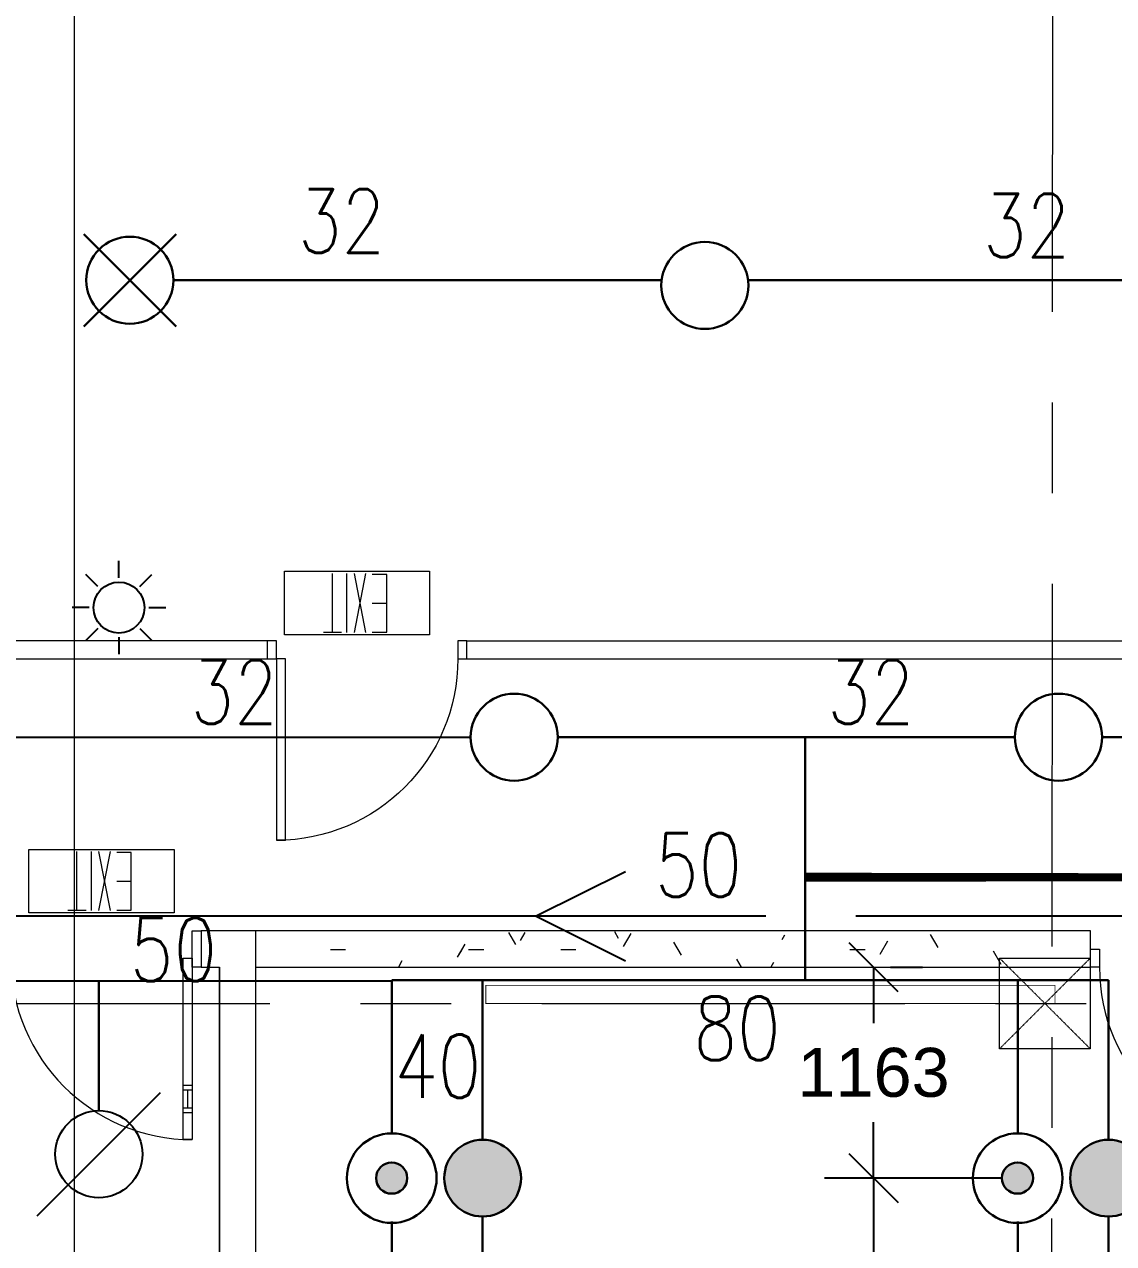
# Model space of a CAD drawing. Header units: millimetres. Extents: x -47219 to 440296, y -79832 to 7189.
# Drawn here: x -5993 to 11, y -18949 to -12225 of the extents above; entities that cross this region are included whole.
import ezdxf

# ---------------------------------------------------------------- set-up
doc = ezdxf.new("R2010")
doc.units = ezdxf.units.MM
for name, pattern in [('BLK_2 - 3RD STOREY  LOWER ROOF PLAN-archi clean_25 SEPT 2024$0$IDA - Grid Line', [3500, 2000, -500, 500, -500]), ('HIDDEN2', [4.7625, 3.175, -1.5875]), ('IMPORT-HIDDEN2', [4.7625, 3.175, -1.5875])]:
    doc.linetypes.add(name, pattern=pattern)
doc.layers.get('Defpoints').update_dxf_attribs({"color": 8, "lineweight": 9})
for name, color, linetype, lineweight in [('BLK_2 - 3RD STOREY  LOWER ROOF PLAN-archi clean_25 SEPT 2024$0$1599_DB_A_BLK2_HQ_R21-2ND STOREY 20230517--$0$A-_DOOR----_E', 8, 'Continuous', 9), ('BLK_2 - 3RD STOREY  LOWER ROOF PLAN-archi clean_25 SEPT 2024$0$1599_DB_A_BLK2_HQ_R21-3RD STOREY 230517$0$A-_DETA----_ED-1', 8, 'Continuous', 9), ('BLK_2 - 3RD STOREY  LOWER ROOF PLAN-archi clean_25 SEPT 2024$0$1599_DB_A_BLK2_HQ_R21-3RD STOREY 230517$0$A-_DOOR----_E', 8, 'Continuous', 9), ('BLK_2 - 3RD STOREY  LOWER ROOF PLAN-archi clean_25 SEPT 2024$0$1599_DB_A_BLK2_HQ_R21-3RD STOREY 230517$0$A-_DOOR----_E-1', 8, 'Continuous', 9), ('BLK_2 - 3RD STOREY  LOWER ROOF PLAN-archi clean_25 SEPT 2024$0$1599_DB_A_BLK2_HQ_R21-3RD STOREY 230517$0$E-_LIGT----_E', 8, 'Continuous', 9), ('BLK_2 - 3RD STOREY  LOWER ROOF PLAN-archi clean_25 SEPT 2024$0$A-_DETA----_ED-1', 8, 'Continuous', 9), ('BLK_2 - 3RD STOREY  LOWER ROOF PLAN-archi clean_25 SEPT 2024$0$A-_DOOR----_E-1', 8, 'Continuous', 9), ('BLK_2 - 3RD STOREY  LOWER ROOF PLAN-archi clean_25 SEPT 2024$0$A-_WALL----_E', 8, 'Continuous', 9), ('BLK_2 - 3RD STOREY  LOWER ROOF PLAN-archi clean_25 SEPT 2024$0$E-_LIGT----_E', 8, 'Continuous', 9), ('BLK_2 - 3RD STOREY  LOWER ROOF PLAN-archi clean_25 SEPT 2024$0$S-_ANOTGRID_E-1', 8, 'BLK_2 - 3RD STOREY  LOWER ROOF PLAN-archi clean_25 SEPT 2024$0$IDA - Grid Line', 9), ('M-_SPRKPICO_E-', 1, 'Continuous', 30), ('M-_SPRKPIEX_E-', 1, 'Continuous', 30), ('NW_BEAM AND COLUMN', 134, 'Continuous', 5), ('S-_LINE----_N-', 140, 'Continuous', 18)]:
    doc.layers.add(name, color=color, linetype=linetype, lineweight=lineweight)
for name, color, linetype in [('DIM', 8, 'Continuous'), ('M-_FIRESPRK_T-', 7, 'Continuous'), ('M-_SPRK-EXP_E-N', 1, 'Continuous'), ('M-_SPRKBEAM_E-', 12, 'HIDDEN2'), ('M-FIRE----_E-', 12, 'Continuous'), ('M_HR PIPE', 3, 'Continuous')]:
    doc.layers.add(name, color=color, linetype=linetype)
doc.styles.add('Simplex', font='SIMPLEX.shx', dxfattribs={"width": 0.8, "height": 2.5})
doc.styles.get("Standard").update_dxf_attribs({"font": 'arial.ttf'})
doc.dimstyles.new('DIM 150', dxfattribs={"dimscale": 1500, "dimtxt": 0.18, "dimasz": 0.18, "dimexe": 0.18, "dimexo": 0.0625, "dimgap": 0.09, "dimtad": 0, "dimtih": 1, "dimtoh": 1, "dimdec": 0, "dimzin": 0, "dimdsep": 46, "dimtxsty": 'Standard', "dimblk": 'OBLIQUE', "dimcen": 0.09, "dimadec": 0, "dimazin": 0, "dimtfac": 1, "dimtdec": 0, "dimtofl": 0, "dimtmove": 0, "dimatfit": 3, "dimfxl": 1, "dimtolj": 1, "dimtzin": 0, "dimarcsym": 0})
pattern_1 = [(0, (-131307.08, -42727.71), (1016, 254), [83.82, -678.18, 83.82, -678.18, -4064]), (0, (-131307.08, -42727.71), (1016, 254), [-1524, 83.82, -1440.18, 83.82, -678.18, -1778]), (0, (-131307.08, -42727.71), (1016, 254), [-3810, 83.82, -424.18, 83.82, -1186.18]), (120, (-130926.08, -42600.71), (-727.9705, 752.8818), [83.82, -678.18, 83.82, -678.18, -4064]), (120, (-130926.08, -42600.71), (-727.9705, 752.8818), [-1524, 83.82, -1440.18, 83.82, -678.18, -1778]), (120, (-130926.08, -42600.71), (-727.9705, 752.8818), [-3810, 83.82, -424.18, 83.82, -1186.18]), (240, (-130799.08, -42092.71), (-288.0295, -1006.8818), [83.82, -678.18, 83.82, -678.18, -4064]), (240, (-130799.08, -42092.71), (-288.0295, -1006.8818), [-1524, 83.82, -1440.18, 83.82, -678.18, -1778]), (240, (-130799.08, -42092.71), (-288.0295, -1006.8818), [-3810, 83.82, -424.18, 83.82, -1186.18])]

# ---------------------------------------------------------------- blocks, each defined once
blk = doc.blocks.new('3rd Structure')
at = {"layer": 'NW_BEAM AND COLUMN', "color": 8}
for p, q in [((-34150, 250), (-34150, -79450)), ((-29050, -21350), (-28550, -21350)), ((-29050, -21850), (-29050, -21350)), ((-28550, -21350), (-28550, -21850)), ((-28550, -21850), (-29050, -21850))]:
    blk.add_line(p, q, dxfattribs=at)
at = {"layer": 'NW_BEAM AND COLUMN', "color": 8, "linetype": 'IMPORT-HIDDEN2', "lineweight": 18}
for p, q in [((-28550, -21350), (-29050, -21850)), ((-29050, -21350), (-28550, -21850))]:
    blk.add_line(p, q, dxfattribs=at)
blk = doc.blocks.new('fire0101')
at = {"color": 0, "linetype": 'Continuous'}
blk.add_circle((0, 0), 100, dxfattribs=at)
blk = doc.blocks.new('FIRE0107')
at = {"layer": 'M-_SPRK-EXP_E-N'}
blk.add_line((-212.1, -212.1), (212.1, 212.1), dxfattribs=at)
blk.add_circle((0, 0), 150, dxfattribs=at)
blk = doc.blocks.new('*U13')
at = {"layer": 'M-FIRE----_E-'}
blk.add_line((-33.1, -33.1), (33.1, 33.1), dxfattribs=at)
blk = doc.blocks.new('*U12')
at = {"layer": 'M-FIRE----_E-', "color": 0, "linetype": 'ByBlock', "lineweight": -2, "transparency": 16777216}
for p, rotation in [((31604, 13668.6), 45), ((31455.1, 13606.9), 90), ((31393.4, 13458), 135), ((31814.6, 13458), 315.0000000000001), ((31455.1, 13309.1), 180), ((31752.9, 13309.1), 270), ((31604, 13247.4), 225.0000000000001)]:
    blk.add_blockref('*U13', p, dxfattribs=dict(at, rotation=rotation))
blk.add_blockref('*U13', (31752.9, 13606.9), dxfattribs=at)
blk = doc.blocks.new('Strobe Light')
at = {"layer": 'M-FIRE----_E-'}
blk.add_circle((0, 0), 140.4, dxfattribs=at)
blk.add_blockref('*U12', (-31604, -13458), dxfattribs=at)
blk = doc.blocks.new('_Oblique')
at = {"color": 0, "linetype": 'ByBlock', "lineweight": -2}
blk.add_line((-0.5, -0.5), (0.5, 0.5), dxfattribs=at)
blk = doc.blocks.new('*D80')
at = {"layer": 'Defpoints', "color": 0, "transparency": 16777216}
for p in [(-1312.6, -18588), (-518.1, -18588), (-518.1, -21588)]:
    blk.add_point(p, dxfattribs=at)
at = {"layer": 'DIM', "color": 0, "lineweight": -2, "transparency": 16777216}
for p, q in [((-611.8, -18588), (-1582.6, -18588)), ((-1312.6, -18588), (-1312.6, -19542.1)), ((-1312.6, -21588), (-1312.6, -20088)), ((-611.8, -21588), (-1582.6, -21588))]:
    blk.add_line(p, q, dxfattribs=at)
at = {"layer": 'DIM', "color": 0, "lineweight": -2, "transparency": 16777216, "xscale": 270, "yscale": 270, "zscale": 270}
for p, rotation in [((-1312.6, -18588), 90), ((-1312.6, -21588), 270)]:
    blk.add_blockref('_Oblique', p, dxfattribs=dict(at, rotation=rotation))
at = {"layer": 'DIM', "color": 0, "transparency": 16777216, "insert": (-1312.6, -19815), "char_height": 270, "attachment_point": 5}
blk.add_mtext('\\A1;3000', dxfattribs=at)
blk = doc.blocks.new('*D81')
at = {"layer": 'Defpoints', "color": 0, "transparency": 16777216}
for p in [(-1312.6, -17424.7), (-1312.6, -17424.7), (-518.1, -18588)]:
    blk.add_point(p, dxfattribs=at)
at = {"layer": 'DIM', "color": 0, "lineweight": -2, "transparency": 16777216}
for p, q in [((-1312.6, -17424.7), (-1312.6, -17733.4)), ((-1218.8, -17424.7), (-1042.6, -17424.7)), ((-1312.6, -18588), (-1312.6, -18279.3)), ((-611.8, -18588), (-1582.6, -18588))]:
    blk.add_line(p, q, dxfattribs=at)
at = {"layer": 'DIM', "color": 0, "lineweight": -2, "transparency": 16777216, "xscale": 270, "yscale": 270, "zscale": 270}
for p, rotation in [((-1312.6, -17424.7), 90), ((-1312.6, -18588), 270)]:
    blk.add_blockref('_Oblique', p, dxfattribs=dict(at, rotation=rotation))
at = {"layer": 'DIM', "color": 0, "transparency": 16777216, "insert": (-1312.6, -18006.3), "char_height": 270, "attachment_point": 5}
blk.add_mtext('\\A1;1163', dxfattribs=at)
blk = doc.blocks.new('fire0102')
h = blk.add_hatch(color=256)
h.dxf.hatch_style = 1
h.paths.add_polyline_path([(-105.8, 0, 1), (105.8, 0, 1)])
at = {"color": 0, "linetype": 'Continuous'}
blk.add_circle((0, 0), 105.8, dxfattribs=at)
blk = doc.blocks.new('Under B spk')
for p, q in [((318.2, -318.2), (-318.2, 318.2)), ((318.2, 318.2), (-318.2, -318.2))]:
    blk.add_line(p, q)
blk.add_circle((0, 0), 300)
blk = doc.blocks.new('ROYAL')
at = {"ltscale": 0.1}
h = blk.add_hatch(color=1, dxfattribs=at)
h.dxf.hatch_style = 1
h.paths.add_polyline_path([(17, 0.1, 1), (-17.1, 0.1, 1)])
at = {"layer": 'M-_SPRKPIEX_E-', "ltscale": 0.1}
for centre, radius in [((0, 0), 48.8), ((-0.1, 0.1), 17)]:
    blk.add_circle(centre, radius, dxfattribs=at)
blk = doc.blocks.new('BLK_2 - 3RD STOREY  LOWER ROOF PLAN-archi clean_25 SEPT 2024$0$1599_DB_A_BLK2_HQ_R21-3RD STOREY 230517$0$IDA - F - Single - Swing - 1100L X 2200H - B2-TD01-3240952-LINKVIEW_BLK2_3RD STOREY')
at = {"layer": 'BLK_2 - 3RD STOREY  LOWER ROOF PLAN-archi clean_25 SEPT 2024$0$1599_DB_A_BLK2_HQ_R21-3RD STOREY 230517$0$A-_DOOR----_E'}
for p, q in [((-550, 50), (-500, 50)), ((-500, 50), (-500, -50)), ((500, 50), (550, 50)), ((500, -50), (500, 50)), ((-500, -50), (-550, -50)), ((450, -50), (500, -50)), ((450, -1050), (450, -50)), ((500, -50), (500, -1050)), ((550, -50), (500, -50)), ((500, -1050), (450, -1050))]:
    blk.add_line(p, q, dxfattribs=at)
blk.add_arc((500, -50), 1000, 180, 270, dxfattribs=at)
blk = doc.blocks.new('BLK_2 - 3RD STOREY  LOWER ROOF PLAN-archi clean_25 SEPT 2024$0$1599_DB_A_BLK2_HQ_R21-3RD STOREY 230517$0$IDA - Exit Sign - IDA - Exit Sign - One Side-2587573-LINKVIEW_BLK2_3RD STOREY')
at = {"layer": 'BLK_2 - 3RD STOREY  LOWER ROOF PLAN-archi clean_25 SEPT 2024$0$1599_DB_A_BLK2_HQ_R21-3RD STOREY 230517$0$A-_DETA----_ED-1'}
for p, q in [((-163.9, -115.1), (-163.9, -432.5)), ((-83.9, -115.1), (-163.9, -115.1)), ((-48.9, -112.8), (14, -437.8)), ((14, -112.8), (-48.9, -437.8)), ((55.1, -112.8), (55.1, -437.8)), ((185.1, -115.3), (85.1, -115.3)), ((135.1, -115.3), (135.1, -437.8)), ((-83.9, -275), (-163.9, -275)), ((-163.9, -432.5), (-83.9, -432.5))]:
    blk.add_line(p, q, dxfattribs=at)
at = {"layer": 'BLK_2 - 3RD STOREY  LOWER ROOF PLAN-archi clean_25 SEPT 2024$0$1599_DB_A_BLK2_HQ_R21-3RD STOREY 230517$0$E-_LIGT----_E'}
for p, q in [((-400, -450), (-400, -100)), ((-400, -100), (400, -100)), ((400, -100), (400, -450)), ((400, -450), (-400, -450))]:
    blk.add_line(p, q, dxfattribs=at)
blk = doc.blocks.new('BLK_2 - 3RD STOREY  LOWER ROOF PLAN-archi clean_25 SEPT 2024$0$1599_DB_A_BLK2_HQ_R21-3RD STOREY 230517$0$IDA - F - Single - Swing - VP - 1100L X 2200H - B2-FTD01 - 1HR-3249127-LINKVIEW_BLK2_3RD STOREY')
at = {"layer": 'BLK_2 - 3RD STOREY  LOWER ROOF PLAN-archi clean_25 SEPT 2024$0$1599_DB_A_BLK2_HQ_R21-3RD STOREY 230517$0$A-_DOOR----_E-1'}
for p, q in [((-550, 100), (-500, 100)), ((-500, 100), (-500, -100)), ((500, 100), (550, 100)), ((500, -50.8), (500, 100)), ((450, -50.8), (500, -50.8)), ((450, -1050.8), (450, -50.8)), ((500, -50.8), (500, -1050.8)), ((-500, -100), (-550, -100)), ((550, -100), (500, -100)), ((450, -750.8), (500, -750.8)), ((450, -775.8), (500, -775.8)), ((475, -875.8), (475, -775.8)), ((450, -875.8), (500, -875.8)), ((450, -900.8), (500, -900.8)), ((500, -1050.8), (450, -1050.8))]:
    blk.add_line(p, q, dxfattribs=at)
blk.add_arc((500, -50.8), 1000, 180, 270, dxfattribs=at)
blk = doc.blocks.new('BLK_2 - 3RD STOREY  LOWER ROOF PLAN-archi clean_25 SEPT 2024$0$1599_DB_A_BLK2_HQ_R21-2ND STOREY 20230517--$0$IDA - F - Single - Swing - 1100L X 2200H - B2-TD01-3240952-LINKVIEW_BLK2_2ND STOREY')
at = {"layer": 'BLK_2 - 3RD STOREY  LOWER ROOF PLAN-archi clean_25 SEPT 2024$0$1599_DB_A_BLK2_HQ_R21-2ND STOREY 20230517--$0$A-_DOOR----_E'}
for p, q in [((-550, 50), (-500, 50)), ((-500, 50), (-500, -50)), ((500, 50), (550, 50)), ((500, -50), (500, 50)), ((-500, -50), (-550, -50)), ((450, -50), (500, -50)), ((450, -1050), (450, -50)), ((500, -50), (500, -1050)), ((550, -50), (500, -50)), ((500, -1050), (450, -1050))]:
    blk.add_line(p, q, dxfattribs=at)
blk.add_arc((500, -50), 1000, 180, 270, dxfattribs=at)
blk = doc.blocks.new('BLK_2 - 3RD STOREY  LOWER ROOF PLAN-archi clean_25 SEPT 2024$0$IDA - F - Single - Swing - VP - 1100L X 2200H - B2-FTD01 - 1HR-3249127-BLK 2 3RD STOREY PLAN')
at = {"layer": 'BLK_2 - 3RD STOREY  LOWER ROOF PLAN-archi clean_25 SEPT 2024$0$A-_DOOR----_E-1'}
for p, q in [((-550, 100), (-500, 100)), ((-550, -100), (-550, 100)), ((-500, 100), (-500, -100)), ((500, 100), (550, 100)), ((500, -100), (500, 100)), ((550, 100), (550, -100)), ((450, -50.8), (500, -50.8)), ((450, -1050.8), (450, -50.8)), ((500, -50.8), (500, -1050.8)), ((-500, -100), (-550, -100)), ((550, -100), (500, -100)), ((450, -750.8), (500, -750.8)), ((450, -775.8), (500, -775.8)), ((475, -875.8), (475, -775.8)), ((450, -875.8), (500, -875.8)), ((450, -900.8), (500, -900.8)), ((500, -1050.8), (450, -1050.8))]:
    blk.add_line(p, q, dxfattribs=at)
blk.add_arc((500, -50.8), 1000, 180, 270, dxfattribs=at)
blk = doc.blocks.new('BLK_2 - 3RD STOREY  LOWER ROOF PLAN-archi clean_25 SEPT 2024$0$IDA - Exit Sign - IDA - Exit Sign - One Side-2587573-BLK 2 3RD STOREY PLAN')
at = {"layer": 'BLK_2 - 3RD STOREY  LOWER ROOF PLAN-archi clean_25 SEPT 2024$0$A-_DETA----_ED-1'}
for p, q in [((-163.9, -115.1), (-163.9, -432.5)), ((-83.9, -115.1), (-163.9, -115.1)), ((-48.9, -112.8), (14, -437.8)), ((14, -112.8), (-48.9, -437.8)), ((55.1, -112.8), (55.1, -437.8)), ((185.1, -115.3), (85.1, -115.3)), ((135.1, -115.3), (135.1, -437.8)), ((-83.9, -275), (-163.9, -275)), ((-163.9, -432.5), (-83.9, -432.5))]:
    blk.add_line(p, q, dxfattribs=at)
at = {"layer": 'BLK_2 - 3RD STOREY  LOWER ROOF PLAN-archi clean_25 SEPT 2024$0$E-_LIGT----_E'}
for p, q in [((-400, -450), (-400, -100)), ((-400, -100), (400, -100)), ((400, -100), (400, -450)), ((400, -450), (-400, -450))]:
    blk.add_line(p, q, dxfattribs=at)
blk = doc.blocks.new('BLK_2 - 3RD STOREY  LOWER ROOF PLAN-archi clean_25 SEPT 2024')
at = {"layer": 'BLK_2 - 3RD STOREY  LOWER ROOF PLAN-archi clean_25 SEPT 2024$0$A-_WALL----_E'}
h = blk.add_hatch(dxfattribs=at)
h.set_pattern_fill('FP_2', color=256, style=0, pattern_type=2)
h.set_pattern_definition(pattern_1)
h.paths.add_polyline_path([(-136036.4, -60152.4), (-133136.4, -60152.4), (-133136.4, -59952.4), (-136036.4, -59968.1), (-136036.4, -60068.1)])
h = blk.add_hatch(dxfattribs=at)
h.set_pattern_fill('FP_2', color=256, style=0, pattern_type=2)
h.set_pattern_definition([(0, (-132507.08, -42727.71), (1016, 254), [83.82, -678.18, 83.82, -678.18, -4064]), (0, (-132507.08, -42727.71), (1016, 254), [-1524, 83.82, -1440.18, 83.82, -678.18, -1778]), (0, (-132507.08, -42727.71), (1016, 254), [-3810, 83.82, -424.18, 83.82, -1186.18]), (120, (-132126.08, -42600.71), (-727.9705, 752.8818), [83.82, -678.18, 83.82, -678.18, -4064]), (120, (-132126.08, -42600.71), (-727.9705, 752.8818), [-1524, 83.82, -1440.18, 83.82, -678.18, -1778]), (120, (-132126.08, -42600.71), (-727.9705, 752.8818), [-3810, 83.82, -424.18, 83.82, -1186.18]), (240, (-131999.08, -42092.71), (-288.0295, -1006.8818), [83.82, -678.18, 83.82, -678.18, -4064]), (240, (-131999.08, -42092.71), (-288.0295, -1006.8818), [-1524, 83.82, -1440.18, 83.82, -678.18, -1778]), (240, (-131999.08, -42092.71), (-288.0295, -1006.8818), [-3810, 83.82, -424.18, 83.82, -1186.18])])
h.paths.add_polyline_path([(-131435.9, -59952.4), (-133136.4, -59952.4), (-133136.4, -60152.4), (-131435.9, -60152.4)])
h = blk.add_hatch(dxfattribs=at)
h.set_pattern_fill('FP_2', color=256, style=0, pattern_type=2)
h.set_pattern_definition(pattern_1)
h.paths.add_polyline_path([(-134736.4, -60152.4), (-134736.4, -60052.4), (-134836.4, -60052.4), (-136036.4, -60152.4)])
for p, q in [((-136336.4, -59952.4), (-136336.4, -60152.4)), ((-136036.4, -59952.4), (-136336.4, -59952.4)), ((-136036.4, -59952.4), (-136336.4, -59952.4)), ((-136336.4, -59952.4), (-136336.4, -60152.4)), ((-134836.4, -59952.4), (-136036.4, -59952.4)), ((-136036.4, -60152.4), (-136036.4, -59952.4)), ((-131435.9, -59952.4), (-134836.4, -59952.4)), ((-131435.9, -60152.4), (-131435.9, -59952.4)), ((-136336.4, -60152.4), (-136236.4, -60152.4)), ((-136336.4, -60152.4), (-136236.4, -60152.4)), ((-136236.4, -60152.4), (-136236.4, -62002.4)), ((-136236.4, -60152.4), (-136236.4, -62002.1)), ((-136236.4, -60152.4), (-136236.4, -62002.4)), ((-136236.4, -62002.1), (-136236.4, -60152.4)), ((-136036.4, -60152.4), (-134636.4, -60152.4)), ((-136036.4, -62202.4), (-136036.4, -60152.4)), ((-136036.4, -62002.4), (-136036.4, -60152.4)), ((-134636.4, -60152.4), (-131435.9, -60152.4))]:
    blk.add_line(p, q, dxfattribs=at)
blk.add_lwpolyline([(-135972, -58352.4), (-139011.4, -58352.4), (-139011.4, -58452.4), (-135972, -58452.4)], close=True, dxfattribs=at)
for points in [[(-134872, -58452.4), (-134872, -58352.4), (-126136.4, -58352.4), (-126136.4, -58452.4)], [(-134872, -58452.4), (-126136.4, -58452.4)]]:
    blk.add_lwpolyline(points, dxfattribs=at)
at = {"layer": 'BLK_2 - 3RD STOREY  LOWER ROOF PLAN-archi clean_25 SEPT 2024$0$A-_WALL----_E', "const_width": 5}
blk.add_lwpolyline([(-134768.7, -60252.4), (-131630.7, -60252.4), (-131630.7, -60352.4), (-134768.7, -60352.4)], close=True, dxfattribs=at)
at = {"layer": 'BLK_2 - 3RD STOREY  LOWER ROOF PLAN-archi clean_25 SEPT 2024$0$S-_ANOTGRID_E-1'}
for p, q in [((-131634.4, -37038.2), (-131686.4, -122559.3)), ((-141458.5, -60352.4), (-96554.5, -60352.4))]:
    blk.add_line(p, q, dxfattribs=at)
at = {"layer": 'BLK_2 - 3RD STOREY  LOWER ROOF PLAN-archi clean_25 SEPT 2024$0$A-_WALL----_E', "rotation": 180}
for name, p in [('BLK_2 - 3RD STOREY  LOWER ROOF PLAN-archi clean_25 SEPT 2024$0$1599_DB_A_BLK2_HQ_R21-3RD STOREY 230517$0$IDA - Exit Sign - IDA - Exit Sign - One Side-2587573-LINKVIEW_BLK2_3RD STOREY', (-135478.5, -58418.9)), ('BLK_2 - 3RD STOREY  LOWER ROOF PLAN-archi clean_25 SEPT 2024$0$1599_DB_A_BLK2_HQ_R21-3RD STOREY 230517$0$IDA - Exit Sign - IDA - Exit Sign - One Side-2587573-LINKVIEW_BLK2_3RD STOREY', (-136886.4, -59952.4)), ('BLK_2 - 3RD STOREY  LOWER ROOF PLAN-archi clean_25 SEPT 2024$0$IDA - Exit Sign - IDA - Exit Sign - One Side-2587573-BLK 2 3RD STOREY PLAN', (-136886.4, -59952.4))]:
    blk.add_blockref(name, p, dxfattribs=at)
at = {"layer": 'BLK_2 - 3RD STOREY  LOWER ROOF PLAN-archi clean_25 SEPT 2024$0$A-_WALL----_E', "xscale": -1}
blk.add_blockref('BLK_2 - 3RD STOREY  LOWER ROOF PLAN-archi clean_25 SEPT 2024$0$1599_DB_A_BLK2_HQ_R21-2ND STOREY 20230517--$0$IDA - F - Single - Swing - 1100L X 2200H - B2-TD01-3240952-LINKVIEW_BLK2_2ND STOREY', (-135422, -58402.4), dxfattribs=at)
at = {"layer": 'BLK_2 - 3RD STOREY  LOWER ROOF PLAN-archi clean_25 SEPT 2024$0$A-_WALL----_E'}
for name, p in [('BLK_2 - 3RD STOREY  LOWER ROOF PLAN-archi clean_25 SEPT 2024$0$1599_DB_A_BLK2_HQ_R21-3RD STOREY 230517$0$IDA - F - Single - Swing - VP - 1100L X 2200H - B2-FTD01 - 1HR-3249127-LINKVIEW_BLK2_3RD STOREY', (-136886.4, -60052.4)), ('BLK_2 - 3RD STOREY  LOWER ROOF PLAN-archi clean_25 SEPT 2024$0$IDA - F - Single - Swing - VP - 1100L X 2200H - B2-FTD01 - 1HR-3249127-BLK 2 3RD STOREY PLAN', (-136886.4, -60052.4)), ('BLK_2 - 3RD STOREY  LOWER ROOF PLAN-archi clean_25 SEPT 2024$0$1599_DB_A_BLK2_HQ_R21-3RD STOREY 230517$0$IDA - F - Single - Swing - 1100L X 2200H - B2-TD01-3240952-LINKVIEW_BLK2_3RD STOREY', (-130885.9, -60102.4))]:
    blk.add_blockref(name, p, dxfattribs=at)

msp = doc.modelspace()

# ---------------------------------------------------------------- linework, layer by layer
at = {"layer": 'M-_SPRKBEAM_E-'}
for p, q in [((-6053.2, -16156.1), (-3533.2, -16156.1)), ((-3968.1, -17502), (-6620.2, -17502))]:
    msp.add_line(p, q, dxfattribs=at)
at = {"layer": 'M-_SPRKPIEX_E-'}
for p, q in [((-5171.6, -13635.8), (-2480.7, -13635.8)), ((-2004.1, -13635.8), (1317.6, -13635.8)), ((-3053.2, -16156.1), (-533.2, -16156.1)), ((-1689.8, -16156.1), (-1689.8, -17496.4)), ((-53.2, -16156.1), (2466.8, -16156.1)), ((-5582.7, -18215.7), (-5582.7, -17502)), ((-3968.1, -17496.4), (-3968.1, -18348)), ((-3968.1, -17496.4), (-17.3, -17496.4)), ((-3467.3, -17496.4), (-3467.3, -18376.3)), ((-518.1, -17496.4), (-518.1, -18348)), ((-17.3, -17496.4), (-17.3, -18376.3)), ((-3968.1, -18828), (-3968.1, -21341.2)), ((-3467.3, -18799.6), (-3467.3, -21376.3)), ((-518.1, -18828), (-518.1, -21348)), ((-17.3, -18799.6), (-17.3, -21376.3))]:
    msp.add_line(p, q, dxfattribs=at)
msp.add_lwpolyline([(-1689.8, -16928.5, 50, 25, 0), (6054.8, -16928.5, 50, 50, 0)], format="xyseb", dxfattribs=at)
at = {"layer": 'M_HR PIPE'}
for p, q in [((-1905.7, -17143.5), (-6418.4, -17143.5)), ((5844.4, -17143.5), (-1410.1, -17143.5))]:
    msp.add_line(p, q, dxfattribs=at)
msp.add_lwpolyline([(-2680.2, -16897.7), (-3171.8, -17143.5), (-2680.2, -17389.4)], dxfattribs=at)

# ---------------------------------------------------------------- block references
at = {"layer": 'M-_SPRKPICO_E-', "xscale": 2, "yscale": 2, "zscale": 2, "rotation": 270}
for p in [(-3467.3, -18588), (-17.3, -18588)]:
    msp.add_blockref('fire0102', p, dxfattribs=at)
at = {"layer": 'M-_SPRKPIEX_E-'}
msp.add_blockref('BLK_2 - 3RD STOREY  LOWER ROOF PLAN-archi clean_25 SEPT 2024', (131318.5, 42727.7), dxfattribs=at)
for name, p, xscale, yscale, zscale in [('Under B spk', (-5411.6, -13635.8), 0.8, 0.8, 0.8), ('FIRE0107', (-5582.7, -18455.7), 1.6, 1.6, 1.6), ('ROYAL', (-3968.1, -18588), 5.0625, 5.0625, 5.0625), ('ROYAL', (-518.1, -18588), 5.0625, 5.0625, 5.0625)]:
    msp.add_blockref(name, p, dxfattribs=dict(at, xscale=xscale, yscale=yscale, zscale=zscale))
at = {"layer": 'M-_SPRKPIEX_E-', "xscale": 2.4, "yscale": 2.4, "zscale": 2.4, "rotation": 258.865011862231}
for p in [(-2242.4, -13664.4), (-3293.2, -16156.1), (-293.2, -16156.1)]:
    msp.add_blockref('fire0101', p, dxfattribs=at)
at = {"layer": 'M-FIRE----_E-'}
msp.add_blockref('Strobe Light', (-5471.6, -15441.2), dxfattribs=at)
at = {"layer": 'S-_LINE----_N-'}
msp.add_blockref('3rd Structure', (28432.1, 3975.3), dxfattribs=at)

# ---------------------------------------------------------------- texts
at = {"layer": 'M-_FIRESPRK_T-', "style": 'Simplex', "width": 0.8}
for s, p in [('32', (-4484.6, -13484.1)), ('32', (-709.1, -13508.6)), ('32', (-5077.5, -16081.8)), ('32', (-1567.7, -16081.8)), ('50', (-5411.2, -17502)), ('80', (-2304.8, -17936.9)), ('40', (-3954.4, -18145.6))]:
    msp.add_text(s, height=350, dxfattribs=at).set_placement(p)
at = {"layer": 'M_HR PIPE', "style": 'Simplex', "width": 0.8}
msp.add_text('50', height=350, dxfattribs=at).set_placement((-2516.8, -17036.1))

# ---------------------------------------------------------------- dimensions: what is measured, and where the dimension line sits
at = {"layer": 'DIM'}
dim = msp.add_linear_dim(base=(-1312.6, -17424.7), p1=(-518.1, -18588), p2=(-1312.6, -17424.7), angle=90, dimstyle='DIM 150', override={"dimtmove": 1}, dxfattribs=at)
dim.commit()
dim.dimension.update_dxf_attribs({"geometry": '*D81', "text_midpoint": (-1312.6, -18006.3)})
dim = msp.add_linear_dim(base=(-1312.6, -18588), p1=(-518.1, -21588), p2=(-518.1, -18588), angle=90, dimstyle='DIM 150', override={"dimtmove": 1}, dxfattribs=at)
dim.commit()
dim.dimension.update_dxf_attribs({"geometry": '*D80', "text_midpoint": (-1312.6, -19815), "dimtype": 160})

doc.saveas('drawing.dxf')
